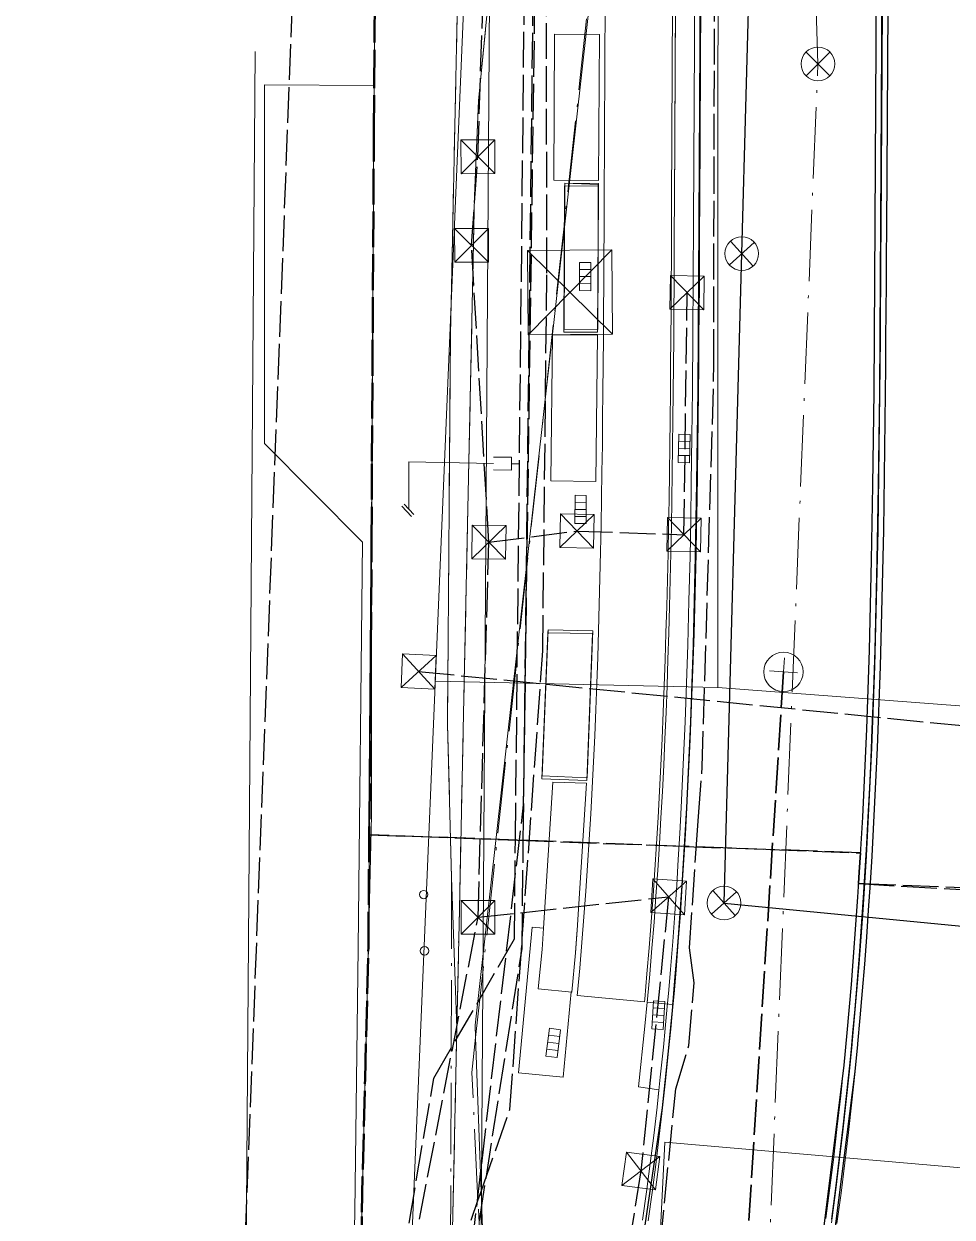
# Model space of a CAD drawing. Header units: metres. Extents: x 105014 to 106600, y 111320 to 118425.
# Drawn here: x 106093.24 to 106126.25, y 116043.21 to 116085.67 of the extents above; entities that cross this region are included whole.
import ezdxf

# ---------------------------------------------------------------- set-up
doc = ezdxf.new("R2010")
doc.units = ezdxf.units.M
doc.linetypes.add('DASHDOT', pattern=[3.556, 2.54, -0.508, 0, -0.508])
doc.linetypes.add('DASHED', pattern=[1.524, 1.27, -0.254])
for name, color, linetype, lineweight in [('00-BASE-LIMITE', 7, 'DASHED', 50), ('00-BASE-UE', 42, 'DASHED', 25), ('10-PAV-CALZADA-BRT', 12, 'CONTINUOUS', 30), ('10-PAV-CALZADA-MIXTA', 8, 'CONTINUOUS', 30), ('10-PAV-CICLORUTA', 76, 'CONTINUOUS', 18), ('10-PAV-SARDINEL', 252, 'CONTINUOUS', 13), ('20-EP-ZONA-DURA', 253, 'CONTINUOUS', 13), ('20-EP-ZONA-VERDE', 84, 'CONTINUOUS', 13), ('30-RED-ENEL-NODOS', 11, 'CONTINUOUS', 13), ('30-RED-ENEL-PROY', 1, 'DASHED', 25), ('30-RED-ETB-EXIST', 145, 'CONTINUOUS', 13), ('30-RED-MOVISTAR-PROY', 4, 'DASHED', 25), ('30-RED-VANTI-EXIST', 52, 'CONTINUOUS', 13), ('30-RED-VANTI-PROY', 2, 'DASHED', 25), ('30-RED-VANTI-RETIRO', 8, 'DASHDOT', 13), ('35-RH-ACUE-DOMICILIARIA', 152, 'CONTINUOUS', 9), ('35-RH-ACUE-MENOR-EXIST', 151, 'CONTINUOUS', 13), ('35-RH-ACUE-MENOR-PROY', 5, 'DASHED', 25), ('35-RH-PLUV-COLECTOR', 96, 'CONTINUOUS', 30), ('35-RH-PLUV-NODOS', 94, 'CONTINUOUS', 13), ('35-RH-PLUV-RETIRO', 8, 'DASHDOT', 13), ('35-RH-SUDS-ZONAS', 92, 'CONTINUOUS', 20), ('36-RH-SAN-COLECTOR-PROY', 6, 'DASHED', 35), ('36-RH-SAN-POZOS', 216, 'CONTINUOUS', 13), ('60-PREDIAL-LOTE', 42, 'CONTINUOUS', 13)]:
    doc.layers.add(name, color=color, linetype=linetype, lineweight=lineweight)

# ---------------------------------------------------------------- blocks, each defined once
blk = doc.blocks.new('CT_ENEL')
for p, q in [((-1.5, -1.5), (1.5, 1.5)), ((-1.5, 1.5), (1.5, -1.5))]:
    blk.add_line(p, q)
blk.add_lwpolyline([(-1.5, -1.5), (1.5, -1.5), (1.5, 1.5), (-1.5, 1.5)], close=True)
blk = doc.blocks.new('CAJA_ENEL')
for p, q in [((-0.6, -0.6), (0.6, 0.6)), ((-0.6, 0.6), (0.6, -0.6))]:
    blk.add_line(p, q)
blk.add_lwpolyline([(-0.6, -0.6), (0.6, -0.6), (0.6, 0.6), (-0.6, 0.6)], close=True)
blk = doc.blocks.new('POSTE')
blk.add_circle((0, 0), 0.15)
blk = doc.blocks.new('POZO_SAN')
for p, q in [((0, -0.5), (0, 0.5)), ((-0.5, 0), (0.5, 0))]:
    blk.add_line(p, q)
blk.add_circle((0, 0), 0.7)
blk = doc.blocks.new('SUMIDERO')
for p, q in [((-0.25, -0.2), (-0.25, 0.2)), ((0, -0.2), (0, 0.2)), ((0.25, -0.2), (0.25, 0.2))]:
    blk.add_line(p, q)
blk.add_lwpolyline([(-0.5, -0.2), (0.5, -0.2), (0.5, 0.2), (-0.5, 0.2)], close=True)
blk = doc.blocks.new('POZO_PLUV')
for p, q in [((-0.42, -0.42), (0.42, 0.42)), ((-0.42, 0.42), (0.42, -0.42))]:
    blk.add_line(p, q)
blk.add_circle((0, 0), 0.6)

msp = doc.modelspace()

# ---------------------------------------------------------------- linework, layer by layer
at = {"layer": '00-BASE-LIMITE'}
msp.add_lwpolyline([(106105.2923, 116040.4371), (106105.2523, 116043.3843), (106105.3711, 116048.1077), (106105.4891, 116052.7979), (106105.6035, 116067.2183), (106105.6161, 116070.1051), (106105.6843, 116081.8631), (106105.6947, 116083.4833), (106105.7059, 116085.2489), (106105.7079, 116085.5379), (106105.7659, 116089.1389)], dxfattribs=at)
at = {"layer": '00-BASE-UE'}
for points in [[(106130.3379, 116054.7717), (106123.3423, 116055.0597), (106122.9214, 116055.0769), (106122.9466, 116055.4863), (106122.988, 116056.1727), (106116.7409, 116056.4037), (106110.7965, 116056.6235), (106105.5211, 116056.8185), (106105.6035, 116067.2183), (106105.6161, 116070.1051), (106105.6843, 116081.8631), (106105.6947, 116083.4833), (106105.7059, 116085.2489), (106105.7079, 116085.5379), (106105.7659, 116089.1389)], [(106105.2923, 116040.4371), (106105.2523, 116043.3843), (106105.3711, 116048.1077), (106105.4891, 116052.7979), (106105.5211, 116056.8185), (106110.7965, 116056.6235), (106110.7965, 116056.6235), (106116.7409, 116056.4037), (106122.988, 116056.1727), (106122.9466, 116055.4863), (106122.9214, 116055.0769), (106130.3305, 116054.6517), (106130.3379, 116054.7717), (106130.3907, 116055.6451), (106130.4385, 116056.4981), (106140.6304, 116054.9042), (106142.2802, 116054.6459), (106142.1692, 116053.5433), (106142.1059, 116052.9535), (106157.0491, 116051.3369), (106157.0097, 116048.3165), (106155.2849, 116031.4089)]]:
    msp.add_lwpolyline(points, dxfattribs=at)
at = {"layer": '10-PAV-CALZADA-BRT'}
msp.add_lwpolyline([(106121.8473, 116040.8295), (106122.7993, 116048.3885), (106122.8935, 116049.3473), (106122.8958, 116049.3723), (106122.9815, 116050.3019), (106123.0641, 116051.2579), (106123.1417, 116052.2147), (106123.2139, 116053.1729), (106123.2815, 116054.1319), (106123.3443, 116055.0921), (106123.4025, 116056.0531), (106123.4565, 116057.0151), (106123.5063, 116057.9781), (106123.5523, 116058.9421), (106123.5943, 116059.9067), (106123.6329, 116060.8723), (106123.6679, 116061.8387), (106123.6999, 116062.8057), (106123.7287, 116063.7737), (106123.7547, 116064.7425), (106123.7779, 116065.7119), (106123.7989, 116066.6821), (106123.8173, 116067.6531), (106123.8339, 116068.6249), (106123.8485, 116069.5973), (106123.8613, 116070.5705), (106123.8727, 116071.5443), (106123.8827, 116072.5189), (106123.8915, 116073.4959), (106123.8993, 116074.4715), (106123.9065, 116075.4477), (106123.9129, 116076.4247), (106123.9191, 116077.4025), (106123.9251, 116078.3809), (106124.6791, 116202.7061)], dxfattribs=at)
at = {"layer": '10-PAV-CALZADA-MIXTA'}
for points in [[(106106.0792, 116007.8343), (106106.3145, 116009.7581), (106112.1061, 116032.1974), (106112.943, 116033.2792), (106113.6244, 116034.465), (106114.1376, 116035.7328), (106114.4731, 116037.0587), (106115.9535, 116047.1041), (106116.1809, 116049.2355), (106116.3074, 116050.5608), (106116.4323, 116052.0035), (106116.6539, 116055.0049), (106116.8165, 116057.7713), (106116.9561, 116060.8329), (106117.0501, 116063.5687), (106117.1287, 116066.7131), (106117.1745, 116069.3401), (106117.2135, 116072.6421), (106117.2297, 116074.6263), (106117.2543, 116078.6185), (106119.1497, 116418.0944)], [(106125.3998, 116418.0883), (106123.5043, 116078.5835), (106123.4795, 116074.5837), (106123.4633, 116072.5837), (106123.4239, 116069.2505), (106123.3773, 116066.5843), (106123.2975, 116063.3853), (106123.2013, 116060.5871), (106123.0581, 116057.4475), (106122.8905, 116054.5953), (106122.6613, 116051.4927), (106122.511, 116049.7715), (106122.4001, 116048.6157), (106121.4536, 116040.9824)]]:
    msp.add_lwpolyline(points, dxfattribs=at)
at = {"layer": '10-PAV-CICLORUTA'}
msp.add_lwpolyline([(106116.8857, 116202.7421), (106116.2759, 116079.2953), (106116.2711, 116078.3291), (106116.2661, 116077.3643), (106116.2607, 116076.4009), (106116.2549, 116075.4391), (106116.2481, 116074.4785), (106116.2405, 116073.5153), (106116.2319, 116072.5569), (106116.2219, 116071.6003), (106116.2105, 116070.6449), (106116.1973, 116069.6911), (106116.1823, 116068.7387), (106116.1653, 116067.7877), (106116.1461, 116066.8385), (106116.1247, 116065.8905), (106116.1005, 116064.9443), (106116.0737, 116063.9993), (106116.0439, 116063.0561), (106116.0111, 116062.1143), (106115.9751, 116061.1741), (106115.9357, 116060.2355), (106115.8925, 116059.2987), (106115.8457, 116058.3633), (106115.7949, 116057.4297), (106115.7401, 116056.4977), (106115.6809, 116055.5675), (106115.6173, 116054.6389), (106115.5491, 116053.7123), (106115.4761, 116052.7873), (106115.3983, 116051.8643), (106115.3179, 116050.9717), (106115.3093, 116050.8731), (106112.9195, 116051.1015), (106112.9287, 116051.2011), (106113.0073, 116052.0729), (106113.0841, 116052.9825), (106113.1561, 116053.8947), (106113.2233, 116054.8091), (106113.2861, 116055.7255), (106113.3445, 116056.6443), (106113.3987, 116057.5653), (106113.4489, 116058.4885), (106113.4953, 116059.4139), (106113.5379, 116060.3411), (106113.5771, 116061.2707), (106113.6127, 116062.2021), (106113.6453, 116063.1357), (106113.6747, 116064.0713), (106113.7015, 116065.0087), (106113.7253, 116065.9483), (106113.7467, 116066.8899), (106113.7657, 116067.8335), (106113.7827, 116068.7789), (106113.7975, 116069.7263), (106113.8105, 116070.6757), (106113.8221, 116071.6271), (106113.8319, 116072.5803), (106113.8407, 116073.5355), (106113.8483, 116074.4975), (106113.8549, 116075.4557), (106113.8607, 116076.4157), (106113.8661, 116077.3777), (106113.8711, 116078.3415), (106113.8759, 116079.3073), (106114.4857, 116202.7261)], dxfattribs=at)
at = {"layer": '10-PAV-SARDINEL'}
for points in [[(106115.243, 116043.1023), (106115.3809, 116044.1071), (106115.5122, 116045.1128), (106115.6368, 116046.1194), (106115.7548, 116047.1267), (106115.8721, 116048.1906), (106115.9819, 116049.2555), (106116.0465, 116049.917), (106116.1083, 116050.579), (106116.1723, 116051.2993), (106116.233, 116052.0198), (106116.3122, 116053.0189), (106116.386, 116054.0183), (106116.4544, 116055.0181), (106116.5127, 116055.939), (106116.5669, 116056.8602), (106116.6168, 116057.7817), (106116.6675, 116058.8012), (106116.714, 116059.8209), (106116.7563, 116060.8408), (106116.8067, 116062.2076), (106116.8502, 116063.5746), (106116.8929, 116065.1458), (106116.9288, 116066.7173), (106116.9537, 116068.0301), (106116.9745, 116069.343), (106116.9961, 116070.9935), (106117.0135, 116072.644), (106117.0297, 116074.6277), (106117.0543, 116078.6197), (106118.9497, 116418.0957)], [(106119.1497, 116418.0944), (106117.2543, 116078.6185), (106117.2297, 116074.6263), (106117.2135, 116072.6421), (106117.1961, 116070.9911), (106117.1745, 116069.3401), (106117.1537, 116068.0266), (106117.1287, 116066.7131), (106117.0928, 116065.1408), (106117.0501, 116063.5687), (106117.0065, 116062.2007), (106116.9561, 116060.8329), (106116.9138, 116059.8122), (106116.8673, 116058.7916), (106116.8165, 116057.7713), (106116.7665, 116056.8489), (106116.7123, 116055.9268), (106116.6539, 116055.0049), (106116.5855, 116054.004), (106116.5116, 116053.0036), (106116.4323, 116052.0035), (106116.3715, 116051.282), (106116.3074, 116050.5608), (106116.2455, 116049.898), (106116.1809, 116049.2355), (106116.0709, 116048.1694), (106115.9535, 116047.1041), (106115.8354, 116046.0954), (106115.7106, 116045.0875), (106115.5791, 116044.0805), (106115.441, 116043.0744)], [(106121.7614, 116043.1586), (106121.9042, 116044.2482), (106122.0394, 116045.3388), (106122.1671, 116046.4303), (106122.2874, 116047.5226), (106122.4001, 116048.6157), (106122.4566, 116049.1935), (106122.511, 116049.7715), (106122.5884, 116050.6319), (106122.6613, 116051.4927), (106122.7433, 116052.5265), (106122.8197, 116053.5607), (106122.8905, 116054.5953), (106122.9507, 116055.5458), (106123.0066, 116056.4965), (106123.0581, 116057.4475), (106123.1102, 116058.4938), (106123.1579, 116059.5404), (106123.2013, 116060.5871), (106123.2529, 116061.9861), (106123.2975, 116063.3853), (106123.3409, 116064.9847), (106123.3773, 116066.5843), (106123.4027, 116067.9174), (106123.4239, 116069.2505), (106123.4457, 116070.9171), (106123.4633, 116072.5837), (106123.4795, 116074.5837), (106123.5043, 116078.5835), (106125.3998, 116418.0883)], [(106125.5998, 116418.0874), (106123.7043, 116078.5824), (106123.6795, 116074.5823), (106123.6633, 116072.5819), (106123.6457, 116070.9148), (106123.6239, 116069.2476), (106123.6027, 116067.9139), (106123.5773, 116066.5801), (106123.5408, 116064.9798), (106123.4974, 116063.3794), (106123.4528, 116061.9792), (106123.4012, 116060.5793), (106123.3578, 116059.5317), (106123.31, 116058.4843), (106123.2579, 116057.4372), (106123.2063, 116056.4853), (106123.1504, 116055.5336), (106123.0901, 116054.5822), (106123.0192, 116053.5465), (106122.9428, 116052.5112), (106122.8607, 116051.4764), (106122.7877, 116050.6145), (106122.7102, 116049.7532), (106122.6557, 116049.1744), (106122.5991, 116048.5957), (106122.4863, 116047.5014), (106122.3659, 116046.4077), (106122.238, 116045.3149), (106122.1026, 116044.2229), (106121.9597, 116043.132)], [(106121.9586, 116043.0114), (106122.102, 116044.089), (106122.2379, 116045.1676), (106122.3662, 116046.2471), (106122.487, 116047.3275), (106122.6004, 116048.4088), (106122.6944, 116049.3663), (106122.6966, 116049.3907), (106122.7823, 116050.3197), (106122.8648, 116051.2746), (106122.9424, 116052.2303), (106123.0145, 116053.1875), (106123.082, 116054.1455), (106123.1447, 116055.1047), (106123.2029, 116056.0648), (106123.2568, 116057.0259), (106123.3066, 116057.988), (106123.3525, 116058.9512), (106123.3945, 116059.9151), (106123.4331, 116060.8799), (106123.468, 116061.8456), (106123.5, 116062.812), (106123.5288, 116063.7794), (106123.5548, 116064.7476), (106123.578, 116065.7165), (106123.5989, 116066.6862), (106123.6173, 116067.6567), (106123.6339, 116068.6281), (106123.6485, 116069.6001), (106123.6613, 116070.573), (106123.6727, 116071.5465), (106123.6827, 116072.5209), (106123.6915, 116073.4976), (106123.6993, 116074.4731), (106123.7065, 116075.4491), (106123.7129, 116076.426), (106123.7191, 116077.4038), (106123.7251, 116078.3821), (106124.4791, 116202.7073)], [(106124.6791, 116202.7061), (106123.9251, 116078.3809), (106123.9191, 116077.4025), (106123.9129, 116076.4247), (106123.9065, 116075.4477), (106123.8993, 116074.4715), (106123.8915, 116073.4959), (106123.8827, 116072.5189), (106123.8727, 116071.5443), (106123.8613, 116070.5705), (106123.8485, 116069.5973), (106123.8339, 116068.6249), (106123.8173, 116067.6531), (106123.7989, 116066.6821), (106123.7779, 116065.7119), (106123.7547, 116064.7425), (106123.7287, 116063.7737), (106123.6999, 116062.8057), (106123.6679, 116061.8387), (106123.6329, 116060.8723), (106123.5943, 116059.9067), (106123.5523, 116058.9421), (106123.5063, 116057.9781), (106123.4565, 116057.0151), (106123.4025, 116056.0531), (106123.3443, 116055.0921), (106123.2815, 116054.1319), (106123.2139, 116053.1729), (106123.1417, 116052.2147), (106123.0641, 116051.2579), (106122.9815, 116050.3019), (106122.8958, 116049.3723), (106122.8935, 116049.3473), (106122.7993, 116048.3885), (106122.6858, 116047.3059), (106122.5649, 116046.2242), (106122.4364, 116045.1433), (106122.3003, 116044.0633), (106122.1568, 116042.9843)]]:
    msp.add_lwpolyline(points, dxfattribs=at)
at = {"layer": '20-EP-ZONA-DURA'}
for points in [[(106121.9597, 116043.132), (106122.1026, 116044.2229), (106122.238, 116045.3149), (106122.3659, 116046.4077), (106122.4863, 116047.5014), (106122.5991, 116048.5957), (106122.6557, 116049.1744), (106122.7102, 116049.7532), (106122.7877, 116050.6145), (106122.8607, 116051.4764), (106122.9428, 116052.5112), (106123.0192, 116053.5465), (106123.0901, 116054.5822), (106123.1504, 116055.5336), (106123.2063, 116056.4853), (106123.2579, 116057.4372), (106123.31, 116058.4843), (106123.3578, 116059.5317), (106123.4012, 116060.5793), (106123.4528, 116061.9792), (106123.4974, 116063.3794), (106123.5408, 116064.9798), (106123.5773, 116066.5801), (106123.6027, 116067.9139), (106123.6239, 116069.2476), (106123.6457, 116070.9148), (106123.6633, 116072.5819), (106123.6795, 116074.5823), (106123.7043, 116078.5824), (106125.5998, 116418.0874)], [(106114.4857, 116202.7261), (106113.8759, 116079.3073), (106113.8711, 116078.3415), (106113.8661, 116077.3777), (106113.8607, 116076.4157), (106113.8549, 116075.4557), (106113.8483, 116074.4975), (106113.8407, 116073.5355), (106113.8319, 116072.5803), (106113.8221, 116071.6271), (106113.8105, 116070.6757), (106113.7975, 116069.7263), (106113.7827, 116068.7789), (106113.7657, 116067.8335), (106113.7467, 116066.8899), (106113.7253, 116065.9483), (106113.7015, 116065.0087), (106113.6747, 116064.0713), (106113.6453, 116063.1357), (106113.6127, 116062.2021), (106113.5771, 116061.2707), (106113.5379, 116060.3411), (106113.4953, 116059.4139), (106113.4489, 116058.4885), (106113.3987, 116057.5653), (106113.3445, 116056.6443), (106113.2861, 116055.7255), (106113.2233, 116054.8091), (106113.1561, 116053.8947), (106113.0841, 116052.9825), (106113.0073, 116052.0729), (106112.9287, 116051.2011), (106112.9195, 116051.1015), (106115.3093, 116050.8731), (106115.3179, 116050.9717), (106115.3983, 116051.8643), (106115.4761, 116052.7873), (106115.5491, 116053.7123), (106115.6173, 116054.6389), (106115.6809, 116055.5675), (106115.7401, 116056.4977), (106115.7949, 116057.4297), (106115.8457, 116058.3633), (106115.8925, 116059.2987), (106115.9357, 116060.2355), (106115.9751, 116061.1741), (106116.0111, 116062.1143), (106116.0439, 116063.0561), (106116.0737, 116063.9993), (106116.1005, 116064.9443), (106116.1247, 116065.8905), (106116.1461, 116066.8385), (106116.1653, 116067.7877), (106116.1823, 116068.7387), (106116.1973, 116069.6911), (106116.2105, 116070.6449), (106116.2219, 116071.6003), (106116.2319, 116072.5569), (106116.2405, 116073.5153), (106116.2481, 116074.4785), (106116.2549, 116075.4391), (106116.2607, 116076.4009), (106116.2661, 116077.3643), (106116.2711, 116078.3291), (106116.2759, 116079.2953), (106116.8857, 116202.7421)], [(106124.4791, 116202.7073), (106123.7251, 116078.3821), (106123.7191, 116077.4038), (106123.7129, 116076.426), (106123.7065, 116075.4491), (106123.6993, 116074.4731), (106123.6915, 116073.4976), (106123.6827, 116072.5209), (106123.6727, 116071.5465), (106123.6613, 116070.573), (106123.6485, 116069.6001), (106123.6339, 116068.6281), (106123.6173, 116067.6567), (106123.5989, 116066.6862), (106123.578, 116065.7165), (106123.5548, 116064.7476), (106123.5288, 116063.7794), (106123.5, 116062.812), (106123.468, 116061.8456), (106123.4331, 116060.8799), (106123.3945, 116059.9151), (106123.3525, 116058.9512), (106123.3066, 116057.988), (106123.2568, 116057.0259), (106123.2029, 116056.0648), (106123.1447, 116055.1047), (106123.082, 116054.1455), (106123.0145, 116053.1875), (106122.9424, 116052.2303), (106122.8648, 116051.2746), (106122.7823, 116050.3197), (106122.6966, 116049.3907), (106122.6944, 116049.3663), (106122.6004, 116048.4088), (106122.487, 116047.3275), (106122.3662, 116046.2471), (106122.2379, 116045.1676), (106122.102, 116044.089), (106121.9586, 116043.0114)], [(106116.5157, 116107.5841), (106116.3759, 116079.2949), (106116.3711, 116078.3287), (106116.3671, 116077.5621), (106116.3661, 116077.3637), (106116.3607, 116076.4003), (106116.3549, 116075.4383), (106116.3481, 116074.4777), (106116.3405, 116073.5143), (106116.3319, 116072.5561), (106116.3219, 116071.5991), (106116.3105, 116070.6437), (106116.2973, 116069.6895), (106116.2823, 116068.7369), (106116.2653, 116067.7859), (106116.2463, 116066.8363), (106116.2245, 116065.8881), (106116.2005, 116064.9415), (106116.1737, 116063.9963), (106116.1439, 116063.0527), (106116.1111, 116062.1107), (106116.0751, 116061.1701), (106116.0355, 116060.2311), (106115.9925, 116059.2939), (106115.9457, 116058.3581), (106115.8947, 116057.4239), (106115.8399, 116056.4915), (106115.7807, 116055.5609), (106115.7171, 116054.6319), (106115.6487, 116053.7047), (106115.5757, 116052.7793), (106115.4979, 116051.8557), (106115.4175, 116050.9623), (106115.4148, 116050.9339), (106115.4081, 116050.8627), (106115.3255, 116050.0031), (106115.0959, 116047.8427), (106115.822, 116047.7358), (106115.7548, 116047.1267), (106115.6368, 116046.1194), (106115.5122, 116045.1128), (106115.3809, 116044.1071), (106115.243, 116043.1023)], [(106105.2923, 116040.4371), (106105.2523, 116043.3843), (106105.3711, 116048.1077), (106105.4891, 116052.7979), (106105.6035, 116067.2183), (106105.6161, 116070.1051), (106105.6843, 116081.8631), (106105.6947, 116083.4833), (106105.7059, 116085.2489), (106105.7079, 116085.5379), (106105.7659, 116089.1389)]]:
    msp.add_lwpolyline(points, dxfattribs=at)
for points in [[(106113.7055, 116085.2963), (106112.1101, 116085.3053), (106112.0809, 116080.1053), (106113.6797, 116080.0963), (106113.7055, 116085.2963)], [(106113.6407, 116074.6971), (106113.6412, 116074.7966), (106113.6503, 116074.7965), (106113.6793, 116079.9963), (106112.4797, 116080.0033), (106112.4791, 116079.9036), (106112.4703, 116079.9037), (106112.4407, 116074.7039), (106113.6407, 116074.6971)], [(106113.6401, 116074.5919), (106112.0401, 116074.6059), (106111.9843, 116069.4061), (106113.5843, 116069.3891), (106113.6401, 116074.5919)], [(106113.2571, 116058.7469), (106113.2611, 116058.8467), (106113.2667, 116058.8465), (106113.4749, 116064.0771), (106111.8783, 116064.1071), (106111.8743, 116064.0074), (106111.8687, 116064.0075), (106111.6579, 116058.8117), (106113.2571, 116058.7469)], [(106112.4183, 116048.1939), (106112.7078, 116051.2223), (106112.7291, 116051.2203), (106112.8511, 116052.6149), (106112.906, 116053.2958), (106112.917, 116053.42), (106113.2521, 116058.6469), (106112.0519, 116058.6867), (106111.7171, 116053.4974), (106111.3201, 116053.5229), (106110.8241, 116048.3467), (106112.4183, 116048.1939)]]:
    msp.add_lwpolyline(points, close=True, dxfattribs=at)
at = {"layer": '20-EP-ZONA-VERDE'}
msp.add_lwpolyline([(106117.8857, 116202.7373), (106117.2759, 116079.2905), (106117.2711, 116078.3239), (106117.2661, 116077.3587), (106117.2607, 116076.3947), (106117.2549, 116075.4321), (106117.2481, 116074.4707), (106117.2405, 116073.5067), (106117.2317, 116072.5473), (106117.2219, 116071.5889), (106117.2103, 116070.6321), (106117.1971, 116069.6763), (106117.1821, 116068.7219), (106117.1653, 116067.7687), (106117.1459, 116066.8169), (106117.1243, 116065.8665), (106117.1003, 116064.9173), (106117.0733, 116063.9695), (106117.0435, 116063.0229), (106117.0105, 116062.0777), (106116.9743, 116061.1339), (106116.9347, 116060.1917), (106116.8915, 116059.2507), (106116.8443, 116058.3111), (106116.7933, 116057.3731), (106116.7383, 116056.4365), (106116.6787, 116055.5015), (106116.6147, 116054.5681), (106116.5461, 116053.6363), (106116.4729, 116052.7059), (106116.3945, 116051.7773), (106116.3135, 116050.8763), (106116.3039, 116050.7767), (106115.4081, 116050.8627), (106115.4175, 116050.9623), (106115.4979, 116051.8557), (106115.5757, 116052.7793), (106115.6487, 116053.7047), (106115.7171, 116054.6319), (106115.7807, 116055.5609), (106115.8399, 116056.4915), (106115.8947, 116057.4239), (106115.9457, 116058.3581), (106115.9925, 116059.2939), (106116.0355, 116060.2311), (106116.0751, 116061.1701), (106116.1111, 116062.1107), (106116.1439, 116063.0527), (106116.1737, 116063.9963), (106116.2005, 116064.9415), (106116.2245, 116065.8881), (106116.2463, 116066.8363), (106116.2653, 116067.7859), (106116.2823, 116068.7369), (106116.2973, 116069.6895), (106116.3105, 116070.6437), (106116.3219, 116071.5991), (106116.3319, 116072.5561), (106116.3405, 116073.5143), (106116.3481, 116074.4777), (106116.3549, 116075.4383), (106116.3607, 116076.4003), (106116.3661, 116077.3637), (106116.3711, 116078.3287), (106116.3759, 116079.2949), (106116.9857, 116202.7417)], dxfattribs=at)
for points in [[(106113.7055, 116085.2963), (106113.6797, 116080.0963), (106112.0809, 116080.1053), (106112.1101, 116085.3053), (106113.7055, 116085.2963)], [(106113.6697, 116079.8967), (106113.6407, 116074.6971), (106112.4407, 116074.7039), (106112.4703, 116079.9037), (106113.6697, 116079.8967)], [(106113.6401, 116074.5919), (106113.5843, 116069.3891), (106111.9843, 116069.4061), (106112.0401, 116074.6059), (106113.6401, 116074.5919)], [(106113.4653, 116063.9777), (106113.2571, 116058.7469), (106111.6579, 116058.8117), (106111.8687, 116064.0075), (106113.4653, 116063.9777)], [(106113.2521, 116058.6469), (106112.9161, 116053.4201), (106112.8511, 116052.6149), (106112.7291, 116051.2203), (106111.5337, 116051.3351), (106111.6657, 116052.7287), (106111.7171, 116053.4975), (106112.0519, 116058.6867), (106113.2521, 116058.6469)]]:
    msp.add_lwpolyline(points, close=True, dxfattribs=at)
at = {"layer": '30-RED-ENEL-PROY'}
for points in [[(106109.3835, 116080.9415), (106110.3103, 116109.6291)], [(106109.1585, 116077.7919), (106109.3835, 116080.9415)], [(106109.7753, 116067.2281), (106109.1585, 116077.7919)], [(106116.7147, 116067.4929), (106116.8263, 116076.1067)], [(106109.7753, 116067.2281), (106112.9065, 116067.6245)], [(106112.9065, 116067.6245), (106116.7147, 116067.4929)], [(106109.3885, 116053.8799), (106109.7753, 116067.2281)], [(106107.2763, 116062.6279), (106132.0321, 116060.1609)], [(106109.3885, 116053.8799), (106116.1687, 116054.6097)], [(106116.1687, 116054.6097), (106115.1817, 116044.8531)], [(106102.0789, 116016.2017), (106109.3885, 116053.8799)], [(106115.1817, 116044.8531), (106113.8599, 116036.5731)]]:
    msp.add_lwpolyline(points, dxfattribs=at)
at = {"layer": '30-RED-ETB-EXIST'}
for points in [[(106102.416, 116011.983), (106109.417, 116034.488), (106109.454, 116035.682), (106109.929, 116105.923)], [(106096.117, 116019.208), (106100.222, 116018.429), (106101.034, 116031.865), (106101.088, 116034.066), (106101.459, 116084.691)]]:
    msp.add_lwpolyline(points, dxfattribs=at)
at = {"layer": '30-RED-MOVISTAR-PROY'}
for points in [[(106107.7523, 116029.9667), (106111.0121, 116057.8853), (106113.0852, 116206.0403)], [(106101.0052, 116039.5129), (106104.5849, 116133.6271), (106111.3849, 116194.5017)]]:
    msp.add_lwpolyline(points, dxfattribs=at)
at = {"layer": '30-RED-VANTI-EXIST'}
for points in [[(106114.9813, 116172.9885), (106114.5977, 116129.5549), (106113.8075, 116090.4349), (106111.7893, 116072.4021)], [(106110.1555, 116117.1988), (106108.9307, 116105.6843), (106108.8273, 116094.5545), (106108.4077, 116074.6193), (106108.3045, 116060.7423), (106108.4509, 116055.2983)], [(106108.6347, 116049.9355), (106108.7255, 116054.1633), (106108.8995, 116062.2745), (106109.1123, 116072.3337), (106109.2639, 116079.5579), (106109.4109, 116082.9305), (106109.8531, 116087.5631), (106110.2731, 116093.0331), (106110.8379, 116099.4195), (106111.6138, 116105.5514)], [(106111.7893, 116072.4021), (106111.7064, 116071.6607)], [(106111.7064, 116071.6607), (106109.2871, 116050.0441), (106109.303, 116049.6051)], [(106108.4509, 116055.2983), (106108.6347, 116049.9355)], [(106108.4923, 116043.3157), (106108.6347, 116049.9355)], [(106109.303, 116049.6051), (106109.5006, 116044.1275)], [(106109.5006, 116044.1275), (106109.8787, 116033.6518)], [(106108.4526, 116041.6574), (106108.4923, 116043.3157)]]:
    msp.add_lwpolyline(points, dxfattribs=at)
at = {"layer": '30-RED-VANTI-PROY'}
for points in [[(106117.7852, 116079.6805), (106117.7957, 116084.2301), (106117.7883, 116093.5687), (106117.8281, 116100.5579), (106118.1735, 116102.9083), (106118.1637, 116104.9255), (106117.8675, 116106.3949), (106117.8741, 116108.5546)], [(106111.7896, 116072.4243), (106111.8357, 116076.8043), (106111.8191, 116091.3697), (106111.8659, 116102.2125), (106111.8975, 116105.5694)], [(106117.771, 116073.5331), (106117.7852, 116079.6805)], [(106117.2328, 116057.4649), (106117.3637, 116059.2343), (106117.7697, 116072.9879), (106117.771, 116073.5331)], [(106109.5006, 116044.1275), (106110.5255, 116047.0439), (106111.6941, 116063.3585), (106111.7893, 116072.4021)], [(106111.7893, 116072.4021), (106111.7896, 116072.4243)], [(106117.0524, 116051.2794), (106117.0749, 116051.5493), (106116.9141, 116052.7877), (106117.1473, 116056.3097), (106117.2328, 116057.4649)], [(106103.243, 115998.3375), (106104.4069, 116001.2651), (106105.1679, 116002.3461), (106105.9229, 116004.1047), (106106.1161, 116005.6439), (106110.6147, 116017.3117), (106112.6191, 116026.3823), (106114.7401, 116035.1717), (106115.5765, 116039.1561), (106116.4211, 116047.7795), (106116.8895, 116049.3205), (106117.0524, 116051.2794)], [(106109.3874, 116043.8053), (106109.5006, 116044.1275)], [(106108.6367, 116041.6691), (106109.3874, 116043.8053)]]:
    msp.add_lwpolyline(points, dxfattribs=at)
at = {"layer": '30-RED-VANTI-RETIRO'}
for points in [[(106111.7896, 116072.4243), (106113.7777, 116090.6691), (106114.4832, 116147.4822)], [(106110.1555, 116117.1988), (106108.9307, 116105.6843), (106108.8273, 116094.5545), (106108.4077, 116074.6193), (106108.3045, 116060.7423), (106108.4509, 116055.2983)], [(106108.6347, 116049.9355), (106108.7255, 116054.1633), (106108.8995, 116062.2745), (106109.1123, 116072.3337), (106109.2639, 116079.5579), (106109.4109, 116082.9305), (106109.8531, 116087.5631), (106110.2731, 116093.0331), (106110.8379, 116099.4195), (106111.6138, 116105.5514)], [(106111.7064, 116071.6607), (106111.7896, 116072.4243)], [(106109.303, 116049.6051), (106111.7064, 116071.6607)], [(106108.4509, 116055.2983), (106108.4099, 116041.6547)], [(106108.4923, 116043.3157), (106108.6347, 116049.9355)], [(106109.3874, 116043.8053), (106109.1671, 116048.3585), (106109.303, 116049.6051)], [(106109.8787, 116033.6518), (106109.3874, 116043.8053)]]:
    msp.add_lwpolyline(points, dxfattribs=at)
at = {"layer": '35-RH-ACUE-DOMICILIARIA'}
for points in [[(106106.9286, 116068.3998), (106106.9299, 116070.0825), (106109.9391, 116070.031)], [(106109.9412, 116070.2577), (106110.5811, 116070.252), (106110.577, 116069.7933), (106109.9371, 116069.799)], [(106110.5791, 116070.02), (106110.8599, 116070.0152)], [(106106.6819, 116068.5103), (106107.0259, 116068.1475)], [(106106.7566, 116068.5812), (106107.1007, 116068.2183)]]:
    msp.add_lwpolyline(points, dxfattribs=at)
at = {"layer": '35-RH-ACUE-MENOR-EXIST'}
for points in [[(106117.71, 116239.7), (106117.47, 116220.39), (106115.0361, 116216.6973), (106114.3054, 116215.3542), (106106.97, 116041.02)], [(106117.3177, 116224.9041), (106117.3908, 116209.1697), (106117.9649, 116145.1093), (106117.9257, 116107.7867), (106117.9173, 116062.0411), (106117.9165, 116062.0407)], [(106107.8645, 116062.2787), (106117.9222, 116062.0509)], [(106117.9222, 116062.0509), (106137.6113, 116060.5638)], [(106110.9522, 116013.4303), (106111.2526, 116016.878), (106115.0946, 116027.0877), (106116.0339, 116045.8722), (106127.675, 116044.8746), (106137.1698, 116044.2718), (106149.6106, 116042.4202)]]:
    msp.add_lwpolyline(points, dxfattribs=at)
at = {"layer": '35-RH-ACUE-MENOR-PROY'}
for points in [[(106088.2237, 116029.9771), (106087.1534, 116030.13), (106087.6153, 116033.2557), (106102.3606, 116030.8881), (106107.9864, 116033.8162), (106108.8939, 116039.6083), (106109.2022, 116041.5758), (106110.9552, 116052.7639), (106111.0003, 116056.653), (106111.4706, 116097.1523), (106111.6457, 116112.2371), (106111.6693, 116114.2725), (106112.3183, 116115.6114), (106112.4591, 116118.0282), (106111.5332, 116120.4226), (106111.8075, 116138.9224), (106112.6746, 116140.9795), (106112.6744, 116142.9014), (106112.6735, 116158.4216), (106112.6402, 116194.4535), (106112.3332, 116214.4691)], [(106108.8939, 116039.6083), (106108.3008, 116039.6992), (106106.4265, 116039.9949), (106107.8156, 116048.1493), (106110.6831, 116053.1087), (106110.7208, 116056.6864), (106111.1475, 116097.1565), (106111.3015, 116112.2963), (106111.3277, 116114.7603), (106111.8106, 116115.8432), (106111.9441, 116117.9936), (106111.1873, 116120.0506), (106111.3793, 116139.1151), (106112.2127, 116141.0901), (106112.3349, 116194.6951), (106112.0512, 116214.3716)]]:
    msp.add_lwpolyline(points, dxfattribs=at)
at = {"layer": '35-RH-PLUV-COLECTOR'}
for points in [[(106118.77, 116077.4971), (106119.6935, 116111.2422)], [(106118.77, 116077.4971), (106119.6935, 116111.2422)], [(106118.14, 116054.3969), (106118.77, 116077.4971)], [(106118.14, 116054.3969), (106118.77, 116077.4971)], [(106118.1393, 116054.3863), (106145.7153, 116051.7151)], [(106118.1393, 116054.3863), (106145.7153, 116051.7151)]]:
    msp.add_lwpolyline(points, dxfattribs=at)
at = {"layer": '35-RH-PLUV-RETIRO'}
msp.add_lwpolyline([(106119.5138, 116036.3348), (106121.4792, 116084.2466), (106120.556, 116112.173)], dxfattribs=at)
at = {"layer": '35-RH-SUDS-ZONAS'}
for points in [[(106113.6503, 116074.7965), (106112.4502, 116074.8033), (106112.4793, 116080.0033), (106113.6664, 116079.956), (106113.6503, 116074.7965)], [(106113.2667, 116058.8464), (106111.6669, 116058.9113), (106111.8782, 116064.107), (106113.4748, 116064.0771), (106113.2667, 116058.8464)]]:
    msp.add_lwpolyline(points, close=True, dxfattribs=at)
at = {"layer": '36-RH-SAN-COLECTOR-PROY'}
msp.add_lwpolyline([(106120.2525, 116062.6105), (106118.8084, 116039.7606)], dxfattribs=at)
at = {"layer": '60-PREDIAL-LOTE'}
msp.add_lwpolyline([(106104.9484, 116040.437), (106105.0086, 116043.414), (106105.0672, 116048.0945), (106105.1257, 116052.775), (106105.275, 116067.2269), (106101.7929, 116070.7344), (106101.792, 116077.1233), (106101.7911, 116083.4975), (106105.6946, 116083.4833), (106105.6876, 116082.3755), (106105.6423, 116075.271), (106105.6232, 116071.7187), (106105.6076, 116068.1664), (106105.5997, 116066.3902), (106105.596, 116065.5021), (106105.5968, 116064.614), (106105.5999, 116061.0616), (106105.6029, 116057.5094), (106105.5183, 116053.9572), (106105.3396, 116046.8552), (106105.2424, 116042.9944)], dxfattribs=at)

# ---------------------------------------------------------------- block references
at = {"layer": '30-RED-ENEL-NODOS'}
for name, p, rotation in [('CAJA_ENEL', (106109.3835, 116080.9415), 0.2), ('CAJA_ENEL', (106109.1584, 116077.7919), 0.2), ('CT_ENEL', (106112.6622, 116076.1167), 90.4), ('CAJA_ENEL', (106116.8262, 116076.1067), 89), ('CAJA_ENEL', (106112.9065, 116067.6244), 89), ('CAJA_ENEL', (106116.7147, 116067.4929), 89), ('CAJA_ENEL', (106109.7753, 116067.228), 89), ('CAJA_ENEL', (106107.2763, 116062.6278), 87.5), ('CAJA_ENEL', (106116.1686, 116054.6097), 86.3), ('POSTE', (106107.4561, 116054.6862), 90.8), ('CAJA_ENEL', (106109.3884, 116053.88), 90.2), ('POSTE', (106107.4853, 116052.6864), 90.8), ('CAJA_ENEL', (106115.1817, 116044.853), 82.4)]:
    msp.add_blockref(name, p, dxfattribs=dict(at, rotation=rotation))
at = {"layer": '35-RH-PLUV-NODOS'}
msp.add_blockref('POZO_PLUV', (106121.4792, 116084.2466), dxfattribs=at)
for name, p, rotation in [('POZO_PLUV', (106118.77, 116077.4971), 267), ('POZO_PLUV', (106118.77, 116077.4971), 267), ('SUMIDERO', (106113.2007, 116076.6777), 269.6), ('SUMIDERO', (106113.2007, 116076.6777), 269.6), ('SUMIDERO', (106116.7191, 116070.5625), 268.4), ('SUMIDERO', (106113.0364, 116068.3952), 269.6), ('POZO_PLUV', (106118.1393, 116054.3863), 267), ('POZO_PLUV', (106118.1393, 116054.3863), 267), ('SUMIDERO', (106115.803, 116050.398), 266.9), ('SUMIDERO', (106115.803, 116050.398), 266.9), ('SUMIDERO', (106112.0634, 116049.4092), 262.8), ('SUMIDERO', (106112.0634, 116049.4092), 262.8)]:
    msp.add_blockref(name, p, dxfattribs=dict(at, rotation=rotation))
at = {"layer": '36-RH-SAN-POZOS'}
for rotation in [175.8, 266]:
    msp.add_blockref('POZO_SAN', (106120.2525, 116062.6105), dxfattribs=dict(at, rotation=rotation))

doc.saveas('drawing.dxf')
